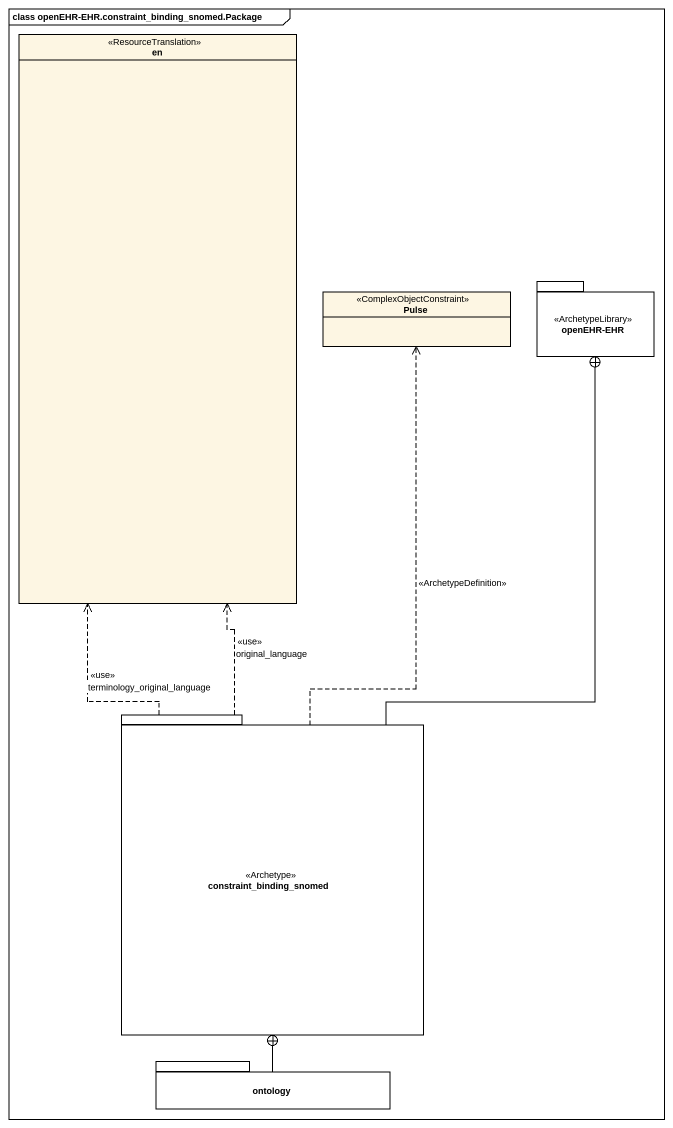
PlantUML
@startuml
mainframe class openEHR-EHR.constraint_binding_snomed.Package
hide circle
hide empty members
enum en <<ResourceTranslation>>
class Pulse <<ComplexObjectConstraint>>
package "openEHR-EHR" as openEHR_EHR <<ArchetypeLibrary>> {
}
package constraint_binding_snomed <<Archetype>> {
}
package ontology {
}
constraint_binding_snomed .up.> en : <<use>>\nterminology_original_language
constraint_binding_snomed .up.> en : <<use>>\noriginal_language
constraint_binding_snomed .up.> Pulse : <<ArchetypeDefinition>>
constraint_binding_snomed -up-+ openEHR_EHR
ontology -up-+ constraint_binding_snomed
@enduml
